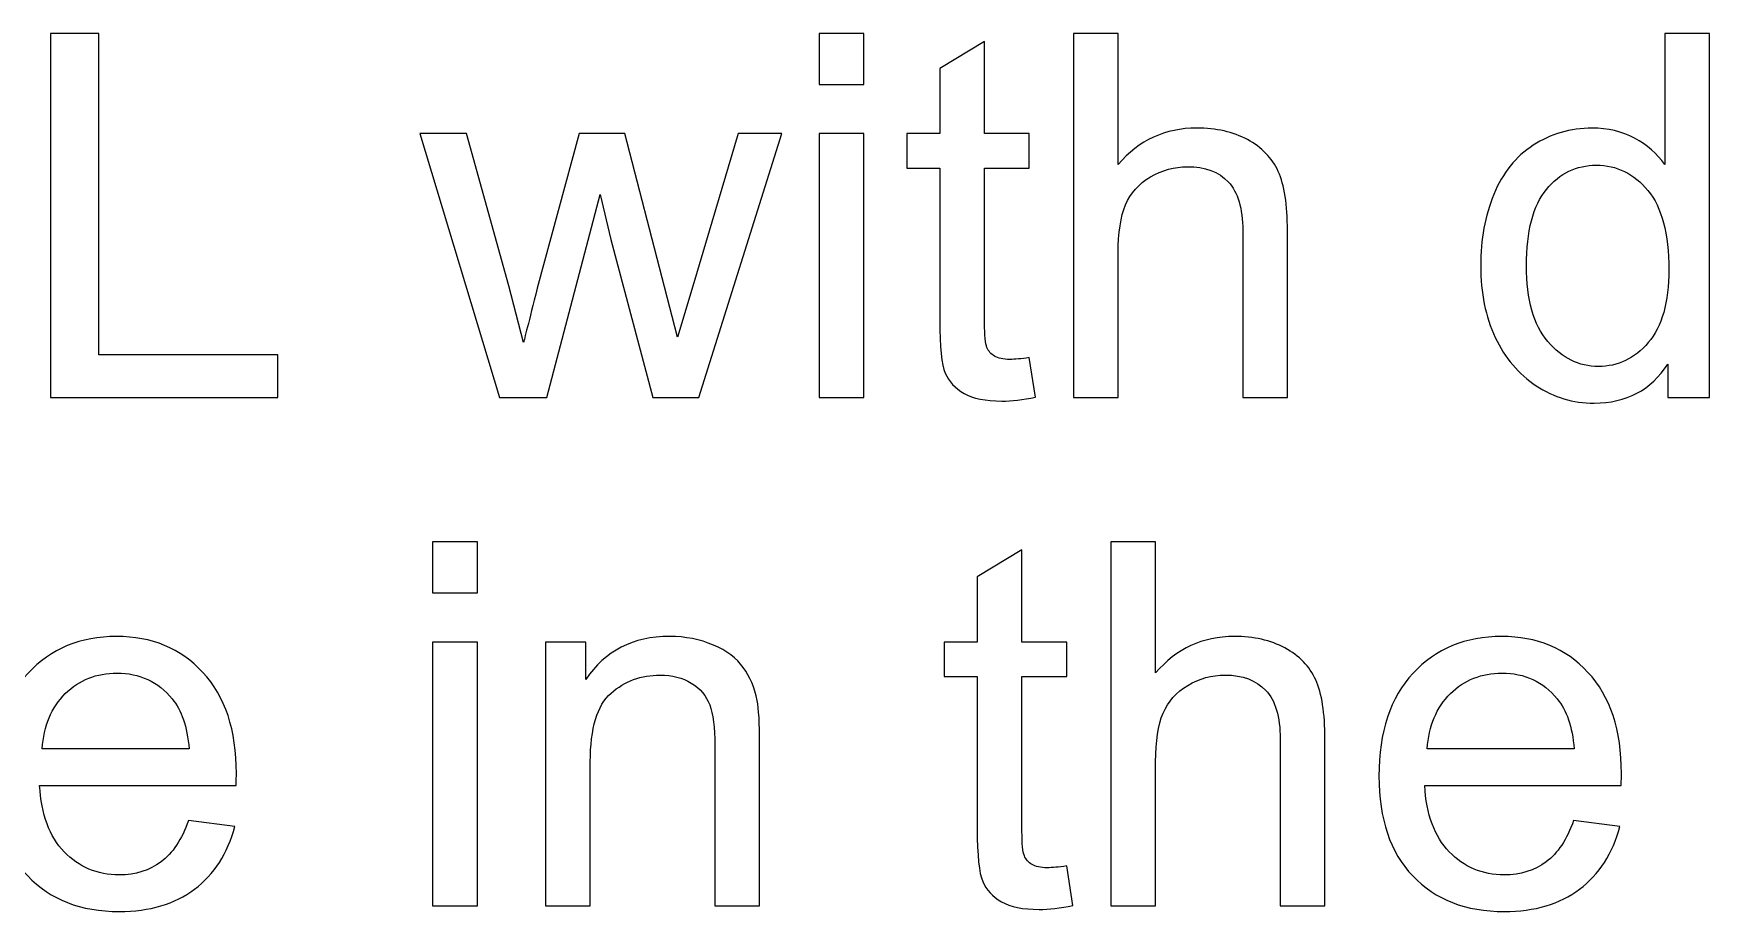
# Model space of a CAD drawing. Header units: centimetres. Extents: x -30.6 to 14.2, y -21.2 to 7.4.
# Drawn here: x -24.694 to -23.473, y 0.906 to 1.546 of the extents above; entities that cross this region are included whole.
import ezdxf

# ---------------------------------------------------------------- set-up
doc = ezdxf.new("R2010")
doc.units = ezdxf.units.CM
doc.header["$MEASUREMENT"] = 0
doc.layers.add('Layer 1', color=7, linetype='Continuous')

msp = doc.modelspace()

# ---------------------------------------------------------------- linework, layer by layer
at = {"layer": 'Layer 1'}
for points, knots in [([(-24.68138, 1.28043), (-24.68138, 1.28043), (-24.68138, 1.54565), (-24.68138, 1.54565), (-24.68138, 1.54565), (-24.68138, 1.54565), (-24.64619, 1.54565), (-24.64619, 1.54565), (-24.64619, 1.54565), (-24.64619, 1.54565), (-24.64619, 1.31155), (-24.64619, 1.31155), (-24.64619, 1.31155), (-24.64619, 1.31155), (-24.5158, 1.31155), (-24.5158, 1.31155), (-24.5158, 1.31155), (-24.5158, 1.31155), (-24.5158, 1.28043), (-24.5158, 1.28043), (-24.5158, 1.28043), (-24.5158, 1.28043), (-24.68138, 1.28043), (-24.68138, 1.28043)], [0, 0, 0, 0, 0.1428571, 0.1428571, 0.1428571, 0.1428571, 0.2857143, 0.2857143, 0.2857143, 0.2857143, 0.4285714, 0.4285714, 0.4285714, 0.4285714, 0.5714286, 0.5714286, 0.5714286, 0.5714286, 0.7142857, 0.7142857, 0.7142857, 0.7142857, 1, 1, 1, 1]), ([(-24.1213, 1.50861), (-24.1213, 1.50861), (-24.1213, 1.54565), (-24.1213, 1.54565), (-24.1213, 1.54565), (-24.1213, 1.54565), (-24.08871, 1.54565), (-24.08871, 1.54565), (-24.08871, 1.54565), (-24.08871, 1.54565), (-24.08871, 1.50861), (-24.08871, 1.50861), (-24.08871, 1.50861), (-24.08871, 1.50861), (-24.1213, 1.50861), (-24.1213, 1.50861)], [0, 0, 0, 0, 0.2, 0.2, 0.2, 0.2, 0.4, 0.4, 0.4, 0.4, 0.6, 0.6, 0.6, 0.6, 1, 1, 1, 1]), ([(-23.96826, 1.30951), (-23.96826, 1.30951), (-23.96382, 1.28074), (-23.96382, 1.28074), (-23.96382, 1.28074), (-23.97295, 1.27882), (-23.98117, 1.27784), (-23.98833, 1.27784), (-23.98833, 1.27784), (-24.00012, 1.27784), (-24.00926, 1.27969), (-24.0158, 1.28346), (-24.0158, 1.28346), (-24.02228, 1.28722), (-24.02685, 1.2921), (-24.0295, 1.29821), (-24.0295, 1.29821), (-24.03216, 1.30432), (-24.03346, 1.31716), (-24.03346, 1.33673), (-24.03346, 1.33673), (-24.03346, 1.33673), (-24.03346, 1.44749), (-24.03346, 1.44749), (-24.03346, 1.44749), (-24.03346, 1.44749), (-24.05753, 1.44749), (-24.05753, 1.44749), (-24.05753, 1.44749), (-24.05753, 1.44749), (-24.05753, 1.47268), (-24.05753, 1.47268), (-24.05753, 1.47268), (-24.05753, 1.47268), (-24.03346, 1.47268), (-24.03346, 1.47268), (-24.03346, 1.47268), (-24.03346, 1.47268), (-24.03346, 1.52022), (-24.03346, 1.52022), (-24.03346, 1.52022), (-24.03346, 1.52022), (-24.00086, 1.53979), (-24.00086, 1.53979), (-24.00086, 1.53979), (-24.00086, 1.53979), (-24.00086, 1.47268), (-24.00086, 1.47268), (-24.00086, 1.47268), (-24.00086, 1.47268), (-23.96826, 1.47268), (-23.96826, 1.47268), (-23.96826, 1.47268), (-23.96826, 1.47268), (-23.96826, 1.44749), (-23.96826, 1.44749), (-23.96826, 1.44749), (-23.96826, 1.44749), (-24.00086, 1.44749), (-24.00086, 1.44749), (-24.00086, 1.44749), (-24.00086, 1.44749), (-24.00086, 1.33488), (-24.00086, 1.33488), (-24.00086, 1.33488), (-24.00086, 1.32556), (-24.0003, 1.31957), (-23.99913, 1.31692), (-23.99913, 1.31692), (-23.99802, 1.31426), (-23.99617, 1.31216), (-23.99357, 1.31056), (-23.99357, 1.31056), (-23.99098, 1.30901), (-23.98728, 1.30821), (-23.98246, 1.30821), (-23.98246, 1.30821), (-23.97888, 1.30821), (-23.97413, 1.30864), (-23.96826, 1.30951)], [0, 0, 0, 0, 0.047619, 0.047619, 0.047619, 0.047619, 0.0952381, 0.0952381, 0.0952381, 0.0952381, 0.1428571, 0.1428571, 0.1428571, 0.1428571, 0.1904762, 0.1904762, 0.1904762, 0.1904762, 0.2380952, 0.2380952, 0.2380952, 0.2380952, 0.2857143, 0.2857143, 0.2857143, 0.2857143, 0.3333333, 0.3333333, 0.3333333, 0.3333333, 0.3809524, 0.3809524, 0.3809524, 0.3809524, 0.4285714, 0.4285714, 0.4285714, 0.4285714, 0.4761905, 0.4761905, 0.4761905, 0.4761905, 0.5238095, 0.5238095, 0.5238095, 0.5238095, 0.5714286, 0.5714286, 0.5714286, 0.5714286, 0.6190476, 0.6190476, 0.6190476, 0.6190476, 0.6666667, 0.6666667, 0.6666667, 0.6666667, 0.7142857, 0.7142857, 0.7142857, 0.7142857, 0.7619048, 0.7619048, 0.7619048, 0.7619048, 0.8095238, 0.8095238, 0.8095238, 0.8095238, 0.8571429, 0.8571429, 0.8571429, 0.8571429, 0.9047619, 0.9047619, 0.9047619, 0.9047619, 1, 1, 1, 1]), ([(-23.93609, 1.28043), (-23.93609, 1.28043), (-23.93609, 1.54565), (-23.93609, 1.54565), (-23.93609, 1.54565), (-23.93609, 1.54565), (-23.9035, 1.54565), (-23.9035, 1.54565), (-23.9035, 1.54565), (-23.9035, 1.54565), (-23.9035, 1.45021), (-23.9035, 1.45021), (-23.9035, 1.45021), (-23.88837, 1.46792), (-23.86929, 1.47675), (-23.8462, 1.47675), (-23.8462, 1.47675), (-23.83207, 1.47675), (-23.81978, 1.47397), (-23.80929, 1.46836), (-23.80929, 1.46836), (-23.79885, 1.46274), (-23.79138, 1.45502), (-23.78687, 1.44514), (-23.78687, 1.44514), (-23.78237, 1.43527), (-23.78015, 1.42088), (-23.78015, 1.40211), (-23.78015, 1.40211), (-23.78015, 1.40211), (-23.78015, 1.28043), (-23.78015, 1.28043), (-23.78015, 1.28043), (-23.78015, 1.28043), (-23.81274, 1.28043), (-23.81274, 1.28043), (-23.81274, 1.28043), (-23.81274, 1.28043), (-23.81274, 1.40199), (-23.81274, 1.40199), (-23.81274, 1.40199), (-23.81274, 1.41823), (-23.81626, 1.43008), (-23.82324, 1.43749), (-23.82324, 1.43749), (-23.83028, 1.4449), (-23.84015, 1.4486), (-23.85299, 1.4486), (-23.85299, 1.4486), (-23.86256, 1.4486), (-23.87158, 1.44613), (-23.88004, 1.44113), (-23.88004, 1.44113), (-23.88849, 1.43613), (-23.89448, 1.42934), (-23.89812, 1.42076), (-23.89812, 1.42076), (-23.9017, 1.41224), (-23.9035, 1.40045), (-23.9035, 1.38538), (-23.9035, 1.38538), (-23.9035, 1.38538), (-23.9035, 1.28043), (-23.9035, 1.28043), (-23.9035, 1.28043), (-23.9035, 1.28043), (-23.93609, 1.28043), (-23.93609, 1.28043)], [0, 0, 0, 0, 0.0555556, 0.0555556, 0.0555556, 0.0555556, 0.1111111, 0.1111111, 0.1111111, 0.1111111, 0.1666667, 0.1666667, 0.1666667, 0.1666667, 0.2222222, 0.2222222, 0.2222222, 0.2222222, 0.2777778, 0.2777778, 0.2777778, 0.2777778, 0.3333333, 0.3333333, 0.3333333, 0.3333333, 0.3888889, 0.3888889, 0.3888889, 0.3888889, 0.4444444, 0.4444444, 0.4444444, 0.4444444, 0.5, 0.5, 0.5, 0.5, 0.5555556, 0.5555556, 0.5555556, 0.5555556, 0.6111111, 0.6111111, 0.6111111, 0.6111111, 0.6666667, 0.6666667, 0.6666667, 0.6666667, 0.7222222, 0.7222222, 0.7222222, 0.7222222, 0.7777778, 0.7777778, 0.7777778, 0.7777778, 0.8333333, 0.8333333, 0.8333333, 0.8333333, 0.8888889, 0.8888889, 0.8888889, 0.8888889, 1, 1, 1, 1]), ([(-23.50306, 1.28043), (-23.50306, 1.28043), (-23.50306, 1.30482), (-23.50306, 1.30482), (-23.50306, 1.30482), (-23.51522, 1.28586), (-23.53313, 1.27636), (-23.55677, 1.27636), (-23.55677, 1.27636), (-23.57208, 1.27636), (-23.58616, 1.28055), (-23.59894, 1.28901), (-23.59894, 1.28901), (-23.61178, 1.29741), (-23.62172, 1.3092), (-23.62882, 1.32426), (-23.62882, 1.32426), (-23.63586, 1.33939), (-23.63938, 1.35674), (-23.63938, 1.37637), (-23.63938, 1.37637), (-23.63938, 1.39551), (-23.63617, 1.41286), (-23.62981, 1.42847), (-23.62981, 1.42847), (-23.62339, 1.44403), (-23.61382, 1.45601), (-23.60104, 1.46428), (-23.60104, 1.46428), (-23.58832, 1.47262), (-23.574, 1.47675), (-23.55825, 1.47675), (-23.55825, 1.47675), (-23.54665, 1.47675), (-23.53634, 1.47428), (-23.52732, 1.46941), (-23.52732, 1.46941), (-23.51831, 1.46453), (-23.51096, 1.45811), (-23.50528, 1.45027), (-23.50528, 1.45027), (-23.50528, 1.45027), (-23.50528, 1.54565), (-23.50528, 1.54565), (-23.50528, 1.54565), (-23.50528, 1.54565), (-23.47269, 1.54565), (-23.47269, 1.54565), (-23.47269, 1.54565), (-23.47269, 1.54565), (-23.47269, 1.28043), (-23.47269, 1.28043), (-23.47269, 1.28043), (-23.47269, 1.28043), (-23.50306, 1.28043), (-23.50306, 1.28043)], [0, 0, 0, 0, 0.0666667, 0.0666667, 0.0666667, 0.0666667, 0.1333333, 0.1333333, 0.1333333, 0.1333333, 0.2, 0.2, 0.2, 0.2, 0.2666667, 0.2666667, 0.2666667, 0.2666667, 0.3333333, 0.3333333, 0.3333333, 0.3333333, 0.4, 0.4, 0.4, 0.4, 0.4666667, 0.4666667, 0.4666667, 0.4666667, 0.5333333, 0.5333333, 0.5333333, 0.5333333, 0.6, 0.6, 0.6, 0.6, 0.6666667, 0.6666667, 0.6666667, 0.6666667, 0.7333333, 0.7333333, 0.7333333, 0.7333333, 0.8, 0.8, 0.8, 0.8, 0.8666667, 0.8666667, 0.8666667, 0.8666667, 1, 1, 1, 1]), ([(-24.35423, 1.28043), (-24.35423, 1.28043), (-24.41232, 1.47268), (-24.41232, 1.47268), (-24.41232, 1.47268), (-24.41232, 1.47268), (-24.37825, 1.47268), (-24.37825, 1.47268), (-24.37825, 1.47268), (-24.37825, 1.47268), (-24.34756, 1.36174), (-24.34756, 1.36174), (-24.34756, 1.36174), (-24.34756, 1.36174), (-24.3367, 1.32044), (-24.3367, 1.32044), (-24.3367, 1.32044), (-24.33626, 1.32247), (-24.33293, 1.33568), (-24.32676, 1.36007), (-24.32676, 1.36007), (-24.32676, 1.36007), (-24.29632, 1.47268), (-24.29632, 1.47268), (-24.29632, 1.47268), (-24.29632, 1.47268), (-24.26292, 1.47268), (-24.26292, 1.47268), (-24.26292, 1.47268), (-24.26292, 1.47268), (-24.23397, 1.36106), (-24.23397, 1.36106), (-24.23397, 1.36106), (-24.23397, 1.36106), (-24.22452, 1.32445), (-24.22452, 1.32445), (-24.22452, 1.32445), (-24.22452, 1.32445), (-24.21347, 1.36155), (-24.21347, 1.36155), (-24.21347, 1.36155), (-24.21347, 1.36155), (-24.18026, 1.47268), (-24.18026, 1.47268), (-24.18026, 1.47268), (-24.18026, 1.47268), (-24.14858, 1.47268), (-24.14858, 1.47268), (-24.14858, 1.47268), (-24.14858, 1.47268), (-24.2089, 1.28043), (-24.2089, 1.28043), (-24.2089, 1.28043), (-24.2089, 1.28043), (-24.24261, 1.28043), (-24.24261, 1.28043), (-24.24261, 1.28043), (-24.24261, 1.28043), (-24.27311, 1.39545), (-24.27311, 1.39545), (-24.27311, 1.39545), (-24.27311, 1.39545), (-24.28082, 1.42835), (-24.28082, 1.42835), (-24.28082, 1.42835), (-24.28082, 1.42835), (-24.31972, 1.28043), (-24.31972, 1.28043), (-24.31972, 1.28043), (-24.31972, 1.28043), (-24.35423, 1.28043), (-24.35423, 1.28043)], [0, 0, 0, 0, 0.0526316, 0.0526316, 0.0526316, 0.0526316, 0.1052632, 0.1052632, 0.1052632, 0.1052632, 0.1578947, 0.1578947, 0.1578947, 0.1578947, 0.2105263, 0.2105263, 0.2105263, 0.2105263, 0.2631579, 0.2631579, 0.2631579, 0.2631579, 0.3157895, 0.3157895, 0.3157895, 0.3157895, 0.3684211, 0.3684211, 0.3684211, 0.3684211, 0.4210526, 0.4210526, 0.4210526, 0.4210526, 0.4736842, 0.4736842, 0.4736842, 0.4736842, 0.5263158, 0.5263158, 0.5263158, 0.5263158, 0.5789474, 0.5789474, 0.5789474, 0.5789474, 0.6315789, 0.6315789, 0.6315789, 0.6315789, 0.6842105, 0.6842105, 0.6842105, 0.6842105, 0.7368421, 0.7368421, 0.7368421, 0.7368421, 0.7894737, 0.7894737, 0.7894737, 0.7894737, 0.8421053, 0.8421053, 0.8421053, 0.8421053, 0.8947368, 0.8947368, 0.8947368, 0.8947368, 1, 1, 1, 1]), ([(-24.1213, 1.28043), (-24.1213, 1.28043), (-24.1213, 1.47268), (-24.1213, 1.47268), (-24.1213, 1.47268), (-24.1213, 1.47268), (-24.08871, 1.47268), (-24.08871, 1.47268), (-24.08871, 1.47268), (-24.08871, 1.47268), (-24.08871, 1.28043), (-24.08871, 1.28043), (-24.08871, 1.28043), (-24.08871, 1.28043), (-24.1213, 1.28043), (-24.1213, 1.28043)], [0, 0, 0, 0, 0.2, 0.2, 0.2, 0.2, 0.4, 0.4, 0.4, 0.4, 0.6, 0.6, 0.6, 0.6, 1, 1, 1, 1]), ([(-23.60604, 1.37631), (-23.60604, 1.35174), (-23.60085, 1.3334), (-23.59042, 1.32124), (-23.59042, 1.32124), (-23.58005, 1.30908), (-23.56776, 1.30303), (-23.55362, 1.30303), (-23.55362, 1.30303), (-23.53936, 1.30303), (-23.52726, 1.30883), (-23.51726, 1.32044), (-23.51726, 1.32044), (-23.50732, 1.33204), (-23.50232, 1.34976), (-23.50232, 1.37359), (-23.50232, 1.37359), (-23.50232, 1.39977), (-23.50738, 1.41903), (-23.51757, 1.43131), (-23.51757, 1.43131), (-23.52769, 1.4436), (-23.54023, 1.44971), (-23.55511, 1.44971), (-23.55511, 1.44971), (-23.56961, 1.44971), (-23.58171, 1.44385), (-23.59147, 1.43206), (-23.59147, 1.43206), (-23.60116, 1.42026), (-23.60604, 1.40168), (-23.60604, 1.37631)], [0, 0, 0, 0, 0.1111111, 0.1111111, 0.1111111, 0.1111111, 0.2222222, 0.2222222, 0.2222222, 0.2222222, 0.3333333, 0.3333333, 0.3333333, 0.3333333, 0.4444444, 0.4444444, 0.4444444, 0.4444444, 0.5555556, 0.5555556, 0.5555556, 0.5555556, 0.6666667, 0.6666667, 0.6666667, 0.6666667, 0.7777778, 0.7777778, 0.7777778, 0.7777778, 1, 1, 1, 1]), ([(-24.40295, 1.13819), (-24.40295, 1.13819), (-24.40295, 1.17523), (-24.40295, 1.17523), (-24.40295, 1.17523), (-24.40295, 1.17523), (-24.37036, 1.17523), (-24.37036, 1.17523), (-24.37036, 1.17523), (-24.37036, 1.17523), (-24.37036, 1.13819), (-24.37036, 1.13819), (-24.37036, 1.13819), (-24.37036, 1.13819), (-24.40295, 1.13819), (-24.40295, 1.13819)], [0, 0, 0, 0, 0.2, 0.2, 0.2, 0.2, 0.4, 0.4, 0.4, 0.4, 0.6, 0.6, 0.6, 0.6, 1, 1, 1, 1]), ([(-23.9088, 0.91001), (-23.9088, 0.91001), (-23.9088, 1.17523), (-23.9088, 1.17523), (-23.9088, 1.17523), (-23.9088, 1.17523), (-23.87621, 1.17523), (-23.87621, 1.17523), (-23.87621, 1.17523), (-23.87621, 1.17523), (-23.87621, 1.07979), (-23.87621, 1.07979), (-23.87621, 1.07979), (-23.86108, 1.0975), (-23.842, 1.10633), (-23.81891, 1.10633), (-23.81891, 1.10633), (-23.80478, 1.10633), (-23.79249, 1.10355), (-23.782, 1.09794), (-23.782, 1.09794), (-23.77156, 1.09232), (-23.76409, 1.0846), (-23.75958, 1.07472), (-23.75958, 1.07472), (-23.75508, 1.06485), (-23.75286, 1.05046), (-23.75286, 1.03169), (-23.75286, 1.03169), (-23.75286, 1.03169), (-23.75286, 0.91001), (-23.75286, 0.91001), (-23.75286, 0.91001), (-23.75286, 0.91001), (-23.78545, 0.91001), (-23.78545, 0.91001), (-23.78545, 0.91001), (-23.78545, 0.91001), (-23.78545, 1.03157), (-23.78545, 1.03157), (-23.78545, 1.03157), (-23.78545, 1.04781), (-23.78897, 1.05966), (-23.79595, 1.06707), (-23.79595, 1.06707), (-23.80299, 1.07448), (-23.81286, 1.07818), (-23.8257, 1.07818), (-23.8257, 1.07818), (-23.83527, 1.07818), (-23.84429, 1.07571), (-23.85275, 1.07071), (-23.85275, 1.07071), (-23.8612, 1.06571), (-23.86719, 1.05892), (-23.87083, 1.05034), (-23.87083, 1.05034), (-23.87441, 1.04182), (-23.87621, 1.03003), (-23.87621, 1.01496), (-23.87621, 1.01496), (-23.87621, 1.01496), (-23.87621, 0.91001), (-23.87621, 0.91001), (-23.87621, 0.91001), (-23.87621, 0.91001), (-23.9088, 0.91001), (-23.9088, 0.91001)], [0, 0, 0, 0, 0.0555556, 0.0555556, 0.0555556, 0.0555556, 0.1111111, 0.1111111, 0.1111111, 0.1111111, 0.1666667, 0.1666667, 0.1666667, 0.1666667, 0.2222222, 0.2222222, 0.2222222, 0.2222222, 0.2777778, 0.2777778, 0.2777778, 0.2777778, 0.3333333, 0.3333333, 0.3333333, 0.3333333, 0.3888889, 0.3888889, 0.3888889, 0.3888889, 0.4444444, 0.4444444, 0.4444444, 0.4444444, 0.5, 0.5, 0.5, 0.5, 0.5555556, 0.5555556, 0.5555556, 0.5555556, 0.6111111, 0.6111111, 0.6111111, 0.6111111, 0.6666667, 0.6666667, 0.6666667, 0.6666667, 0.7222222, 0.7222222, 0.7222222, 0.7222222, 0.7777778, 0.7777778, 0.7777778, 0.7777778, 0.8333333, 0.8333333, 0.8333333, 0.8333333, 0.8888889, 0.8888889, 0.8888889, 0.8888889, 1, 1, 1, 1]), ([(-23.94097, 0.93909), (-23.94097, 0.93909), (-23.93653, 0.91032), (-23.93653, 0.91032), (-23.93653, 0.91032), (-23.94566, 0.9084), (-23.95388, 0.90742), (-23.96104, 0.90742), (-23.96104, 0.90742), (-23.97283, 0.90742), (-23.98197, 0.90927), (-23.98851, 0.91304), (-23.98851, 0.91304), (-23.99499, 0.9168), (-23.99956, 0.92168), (-24.00221, 0.92779), (-24.00221, 0.92779), (-24.00487, 0.9339), (-24.00617, 0.94674), (-24.00617, 0.96631), (-24.00617, 0.96631), (-24.00617, 0.96631), (-24.00617, 1.07707), (-24.00617, 1.07707), (-24.00617, 1.07707), (-24.00617, 1.07707), (-24.03024, 1.07707), (-24.03024, 1.07707), (-24.03024, 1.07707), (-24.03024, 1.07707), (-24.03024, 1.10226), (-24.03024, 1.10226), (-24.03024, 1.10226), (-24.03024, 1.10226), (-24.00617, 1.10226), (-24.00617, 1.10226), (-24.00617, 1.10226), (-24.00617, 1.10226), (-24.00617, 1.1498), (-24.00617, 1.1498), (-24.00617, 1.1498), (-24.00617, 1.1498), (-23.97357, 1.16937), (-23.97357, 1.16937), (-23.97357, 1.16937), (-23.97357, 1.16937), (-23.97357, 1.10226), (-23.97357, 1.10226), (-23.97357, 1.10226), (-23.97357, 1.10226), (-23.94097, 1.10226), (-23.94097, 1.10226), (-23.94097, 1.10226), (-23.94097, 1.10226), (-23.94097, 1.07707), (-23.94097, 1.07707), (-23.94097, 1.07707), (-23.94097, 1.07707), (-23.97357, 1.07707), (-23.97357, 1.07707), (-23.97357, 1.07707), (-23.97357, 1.07707), (-23.97357, 0.96446), (-23.97357, 0.96446), (-23.97357, 0.96446), (-23.97357, 0.95514), (-23.97301, 0.94915), (-23.97184, 0.9465), (-23.97184, 0.9465), (-23.97073, 0.94384), (-23.96888, 0.94174), (-23.96628, 0.94014), (-23.96628, 0.94014), (-23.96369, 0.93859), (-23.95999, 0.93779), (-23.95517, 0.93779), (-23.95517, 0.93779), (-23.95159, 0.93779), (-23.94684, 0.93822), (-23.94097, 0.93909)], [0, 0, 0, 0, 0.047619, 0.047619, 0.047619, 0.047619, 0.0952381, 0.0952381, 0.0952381, 0.0952381, 0.1428571, 0.1428571, 0.1428571, 0.1428571, 0.1904762, 0.1904762, 0.1904762, 0.1904762, 0.2380952, 0.2380952, 0.2380952, 0.2380952, 0.2857143, 0.2857143, 0.2857143, 0.2857143, 0.3333333, 0.3333333, 0.3333333, 0.3333333, 0.3809524, 0.3809524, 0.3809524, 0.3809524, 0.4285714, 0.4285714, 0.4285714, 0.4285714, 0.4761905, 0.4761905, 0.4761905, 0.4761905, 0.5238095, 0.5238095, 0.5238095, 0.5238095, 0.5714286, 0.5714286, 0.5714286, 0.5714286, 0.6190476, 0.6190476, 0.6190476, 0.6190476, 0.6666667, 0.6666667, 0.6666667, 0.6666667, 0.7142857, 0.7142857, 0.7142857, 0.7142857, 0.7619048, 0.7619048, 0.7619048, 0.7619048, 0.8095238, 0.8095238, 0.8095238, 0.8095238, 0.8571429, 0.8571429, 0.8571429, 0.8571429, 0.9047619, 0.9047619, 0.9047619, 0.9047619, 1, 1, 1, 1]), ([(-24.58076, 0.97224), (-24.58076, 0.97224), (-24.54706, 0.9678), (-24.54706, 0.9678), (-24.54706, 0.9678), (-24.5523, 0.94822), (-24.56212, 0.93298), (-24.57644, 0.92217), (-24.57644, 0.92217), (-24.59076, 0.91137), (-24.60904, 0.90594), (-24.63133, 0.90594), (-24.63133, 0.90594), (-24.65935, 0.90594), (-24.68158, 0.91458), (-24.698, 0.93186), (-24.698, 0.93186), (-24.71442, 0.94909), (-24.72263, 0.97335), (-24.72263, 1.00453), (-24.72263, 1.00453), (-24.72263, 1.03676), (-24.71436, 1.06182), (-24.69775, 1.0796), (-24.69775, 1.0796), (-24.68115, 1.09744), (-24.6596, 1.10633), (-24.63312, 1.10633), (-24.63312, 1.10633), (-24.6075, 1.10633), (-24.58657, 1.09763), (-24.57033, 1.08016), (-24.57033, 1.08016), (-24.55409, 1.06268), (-24.54594, 1.03811), (-24.54594, 1.00644), (-24.54594, 1.00644), (-24.54594, 1.00453), (-24.54601, 1.00163), (-24.54613, 0.9978), (-24.54613, 0.9978), (-24.54613, 0.9978), (-24.6893, 0.9978), (-24.6893, 0.9978), (-24.6893, 0.9978), (-24.68806, 0.97675), (-24.68214, 0.96057), (-24.67139, 0.9494), (-24.67139, 0.9494), (-24.66071, 0.93822), (-24.64732, 0.93261), (-24.63133, 0.93261), (-24.63133, 0.93261), (-24.61941, 0.93261), (-24.60922, 0.93575), (-24.60083, 0.94205), (-24.60083, 0.94205), (-24.59237, 0.94835), (-24.5857, 0.95841), (-24.58076, 0.97224)], [0, 0, 0, 0, 0.0625, 0.0625, 0.0625, 0.0625, 0.125, 0.125, 0.125, 0.125, 0.1875, 0.1875, 0.1875, 0.1875, 0.25, 0.25, 0.25, 0.25, 0.3125, 0.3125, 0.3125, 0.3125, 0.375, 0.375, 0.375, 0.375, 0.4375, 0.4375, 0.4375, 0.4375, 0.5, 0.5, 0.5, 0.5, 0.5625, 0.5625, 0.5625, 0.5625, 0.625, 0.625, 0.625, 0.625, 0.6875, 0.6875, 0.6875, 0.6875, 0.75, 0.75, 0.75, 0.75, 0.8125, 0.8125, 0.8125, 0.8125, 0.875, 0.875, 0.875, 0.875, 1, 1, 1, 1]), ([(-24.40295, 0.91001), (-24.40295, 0.91001), (-24.40295, 1.10226), (-24.40295, 1.10226), (-24.40295, 1.10226), (-24.40295, 1.10226), (-24.37036, 1.10226), (-24.37036, 1.10226), (-24.37036, 1.10226), (-24.37036, 1.10226), (-24.37036, 0.91001), (-24.37036, 0.91001), (-24.37036, 0.91001), (-24.37036, 0.91001), (-24.40295, 0.91001), (-24.40295, 0.91001)], [0, 0, 0, 0, 0.2, 0.2, 0.2, 0.2, 0.4, 0.4, 0.4, 0.4, 0.6, 0.6, 0.6, 0.6, 1, 1, 1, 1]), ([(-24.32066, 0.91001), (-24.32066, 0.91001), (-24.32066, 1.10226), (-24.32066, 1.10226), (-24.32066, 1.10226), (-24.32066, 1.10226), (-24.2914, 1.10226), (-24.2914, 1.10226), (-24.2914, 1.10226), (-24.2914, 1.10226), (-24.2914, 1.07497), (-24.2914, 1.07497), (-24.2914, 1.07497), (-24.27732, 1.0959), (-24.25695, 1.10633), (-24.23034, 1.10633), (-24.23034, 1.10633), (-24.21874, 1.10633), (-24.20812, 1.10423), (-24.19842, 1.1001), (-24.19842, 1.1001), (-24.18873, 1.09596), (-24.18145, 1.09047), (-24.17663, 1.08374), (-24.17663, 1.08374), (-24.17182, 1.07701), (-24.16842, 1.06898), (-24.16651, 1.05972), (-24.16651, 1.05972), (-24.16533, 1.05367), (-24.16472, 1.04311), (-24.16472, 1.02805), (-24.16472, 1.02805), (-24.16472, 1.02805), (-24.16472, 0.91001), (-24.16472, 0.91001), (-24.16472, 0.91001), (-24.16472, 0.91001), (-24.19731, 0.91001), (-24.19731, 0.91001), (-24.19731, 0.91001), (-24.19731, 0.91001), (-24.19731, 1.02682), (-24.19731, 1.02682), (-24.19731, 1.02682), (-24.19731, 1.04009), (-24.19855, 1.05003), (-24.20108, 1.05657), (-24.20108, 1.05657), (-24.20361, 1.06312), (-24.20812, 1.06836), (-24.21454, 1.07232), (-24.21454, 1.07232), (-24.22096, 1.07621), (-24.22855, 1.07818), (-24.23719, 1.07818), (-24.23719, 1.07818), (-24.25102, 1.07818), (-24.26294, 1.0738), (-24.273, 1.06497), (-24.273, 1.06497), (-24.28306, 1.0562), (-24.28807, 1.03947), (-24.28807, 1.0149), (-24.28807, 1.0149), (-24.28807, 1.0149), (-24.28807, 0.91001), (-24.28807, 0.91001), (-24.28807, 0.91001), (-24.28807, 0.91001), (-24.32066, 0.91001), (-24.32066, 0.91001)], [0, 0, 0, 0, 0.0526316, 0.0526316, 0.0526316, 0.0526316, 0.1052632, 0.1052632, 0.1052632, 0.1052632, 0.1578947, 0.1578947, 0.1578947, 0.1578947, 0.2105263, 0.2105263, 0.2105263, 0.2105263, 0.2631579, 0.2631579, 0.2631579, 0.2631579, 0.3157895, 0.3157895, 0.3157895, 0.3157895, 0.3684211, 0.3684211, 0.3684211, 0.3684211, 0.4210526, 0.4210526, 0.4210526, 0.4210526, 0.4736842, 0.4736842, 0.4736842, 0.4736842, 0.5263158, 0.5263158, 0.5263158, 0.5263158, 0.5789474, 0.5789474, 0.5789474, 0.5789474, 0.6315789, 0.6315789, 0.6315789, 0.6315789, 0.6842105, 0.6842105, 0.6842105, 0.6842105, 0.7368421, 0.7368421, 0.7368421, 0.7368421, 0.7894737, 0.7894737, 0.7894737, 0.7894737, 0.8421053, 0.8421053, 0.8421053, 0.8421053, 0.8947368, 0.8947368, 0.8947368, 0.8947368, 1, 1, 1, 1]), ([(-23.57165, 0.97224), (-23.57165, 0.97224), (-23.53795, 0.9678), (-23.53795, 0.9678), (-23.53795, 0.9678), (-23.54319, 0.94822), (-23.55301, 0.93298), (-23.56733, 0.92217), (-23.56733, 0.92217), (-23.58165, 0.91137), (-23.59993, 0.90594), (-23.62222, 0.90594), (-23.62222, 0.90594), (-23.65024, 0.90594), (-23.67247, 0.91458), (-23.68889, 0.93186), (-23.68889, 0.93186), (-23.70531, 0.94909), (-23.71352, 0.97335), (-23.71352, 1.00453), (-23.71352, 1.00453), (-23.71352, 1.03676), (-23.70525, 1.06182), (-23.68864, 1.0796), (-23.68864, 1.0796), (-23.67204, 1.09744), (-23.65049, 1.10633), (-23.62401, 1.10633), (-23.62401, 1.10633), (-23.59839, 1.10633), (-23.57746, 1.09763), (-23.56122, 1.08016), (-23.56122, 1.08016), (-23.54498, 1.06268), (-23.53683, 1.03811), (-23.53683, 1.00644), (-23.53683, 1.00644), (-23.53683, 1.00453), (-23.5369, 1.00163), (-23.53702, 0.9978), (-23.53702, 0.9978), (-23.53702, 0.9978), (-23.68019, 0.9978), (-23.68019, 0.9978), (-23.68019, 0.9978), (-23.67895, 0.97675), (-23.67303, 0.96057), (-23.66228, 0.9494), (-23.66228, 0.9494), (-23.6516, 0.93822), (-23.63821, 0.93261), (-23.62222, 0.93261), (-23.62222, 0.93261), (-23.6103, 0.93261), (-23.60011, 0.93575), (-23.59172, 0.94205), (-23.59172, 0.94205), (-23.58326, 0.94835), (-23.57659, 0.95841), (-23.57165, 0.97224)], [0, 0, 0, 0, 0.0625, 0.0625, 0.0625, 0.0625, 0.125, 0.125, 0.125, 0.125, 0.1875, 0.1875, 0.1875, 0.1875, 0.25, 0.25, 0.25, 0.25, 0.3125, 0.3125, 0.3125, 0.3125, 0.375, 0.375, 0.375, 0.375, 0.4375, 0.4375, 0.4375, 0.4375, 0.5, 0.5, 0.5, 0.5, 0.5625, 0.5625, 0.5625, 0.5625, 0.625, 0.625, 0.625, 0.625, 0.6875, 0.6875, 0.6875, 0.6875, 0.75, 0.75, 0.75, 0.75, 0.8125, 0.8125, 0.8125, 0.8125, 0.875, 0.875, 0.875, 0.875, 1, 1, 1, 1]), ([(-24.68744, 1.02447), (-24.68744, 1.02447), (-24.58039, 1.02447), (-24.58039, 1.02447), (-24.58039, 1.02447), (-24.58181, 1.04064), (-24.58595, 1.05275), (-24.59268, 1.06083), (-24.59268, 1.06083), (-24.60299, 1.07337), (-24.61645, 1.07966), (-24.63293, 1.07966), (-24.63293, 1.07966), (-24.64787, 1.07966), (-24.6604, 1.07466), (-24.67059, 1.06466), (-24.67059, 1.06466), (-24.68072, 1.05466), (-24.68633, 1.04126), (-24.68744, 1.02447)], [0, 0, 0, 0, 0.1666667, 0.1666667, 0.1666667, 0.1666667, 0.3333333, 0.3333333, 0.3333333, 0.3333333, 0.5, 0.5, 0.5, 0.5, 0.6666667, 0.6666667, 0.6666667, 0.6666667, 1, 1, 1, 1]), ([(-23.67833, 1.02447), (-23.67833, 1.02447), (-23.57128, 1.02447), (-23.57128, 1.02447), (-23.57128, 1.02447), (-23.5727, 1.04064), (-23.57684, 1.05275), (-23.58357, 1.06083), (-23.58357, 1.06083), (-23.59388, 1.07337), (-23.60734, 1.07966), (-23.62382, 1.07966), (-23.62382, 1.07966), (-23.63876, 1.07966), (-23.65129, 1.07466), (-23.66148, 1.06466), (-23.66148, 1.06466), (-23.67161, 1.05466), (-23.67722, 1.04126), (-23.67833, 1.02447)], [0, 0, 0, 0, 0.1666667, 0.1666667, 0.1666667, 0.1666667, 0.3333333, 0.3333333, 0.3333333, 0.3333333, 0.5, 0.5, 0.5, 0.5, 0.6666667, 0.6666667, 0.6666667, 0.6666667, 1, 1, 1, 1])]:
    msp.add_open_spline(points, degree=3, knots=knots, dxfattribs=at)

doc.saveas('drawing.dxf')
